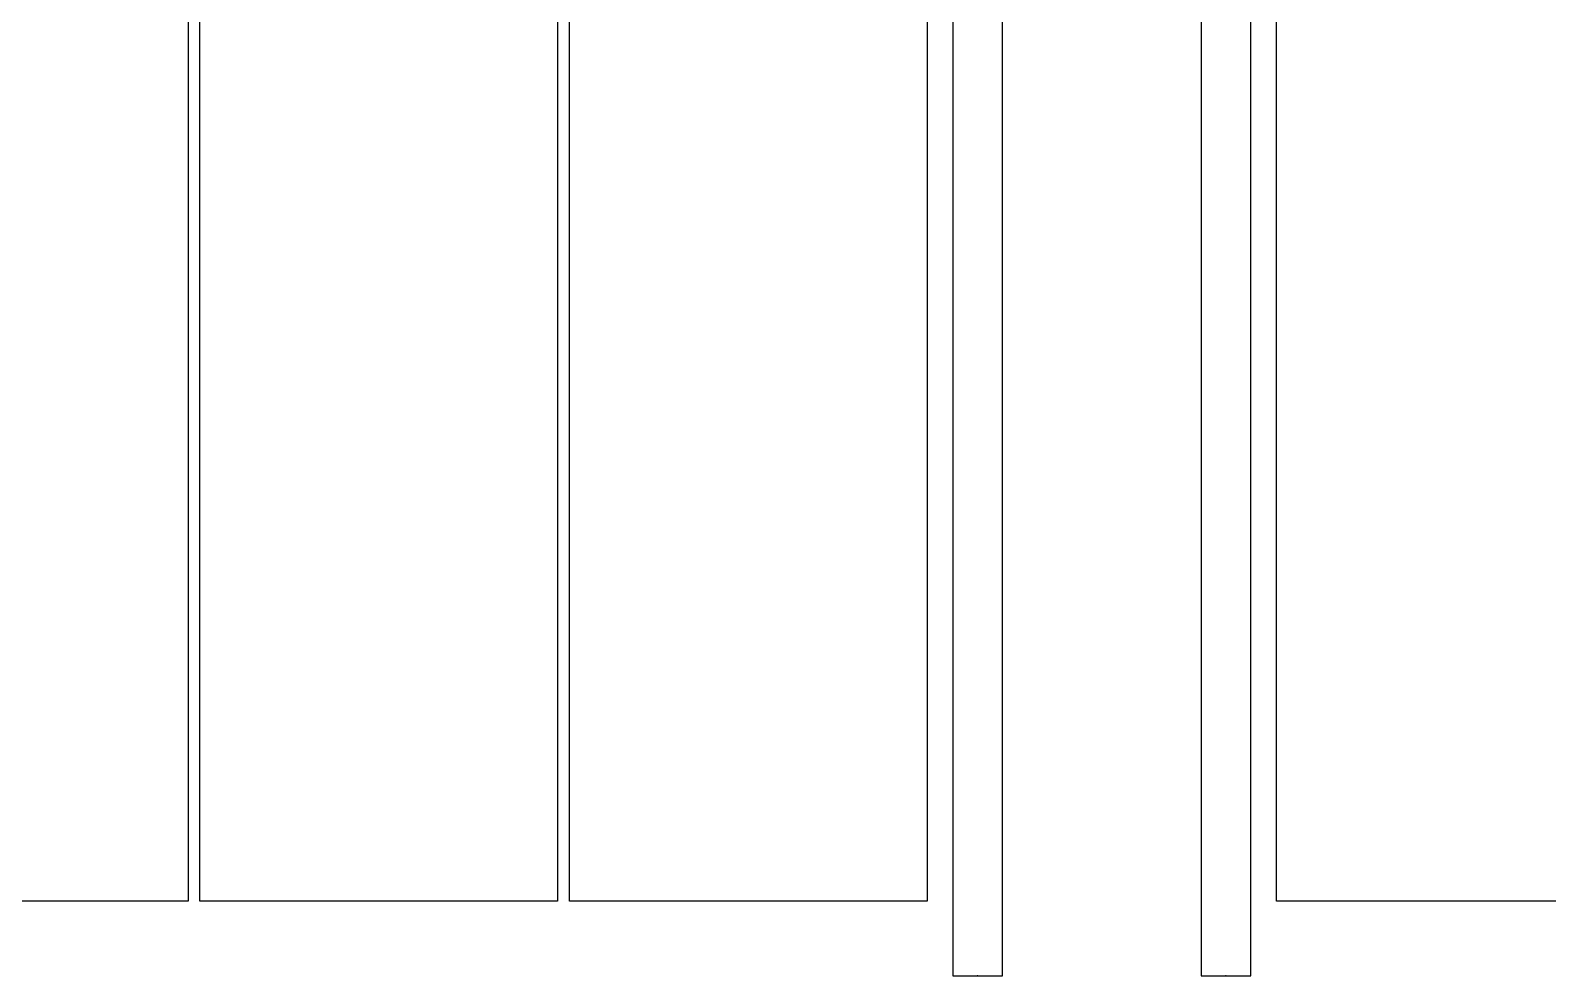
# Model space of a CAD drawing. Header units: millimetres. Extents: x -962357 to -591296, y -223672 to 59420.
# Drawn here: x -742957 to -741430, y -174294 to -173342 of the extents above; entities that cross this region are included whole.
import ezdxf

# ---------------------------------------------------------------- set-up
doc = ezdxf.new("R2010")
doc.units = ezdxf.units.MM
for name, color, linetype in [('000 - WIPEOUT', 250, 'Continuous'), ('A04_TUBE SERIES', 2, 'Continuous'), ('A11_ALU.SOLID SHEET', 2, 'Continuous')]:
    doc.layers.add(name, color=color, linetype=linetype)

# ---------------------------------------------------------------- blocks, each defined once
blk = doc.blocks.new('*U4829')
blk.add_attdef('EXTR.OVL-LENGTH_', (-25, -59.1), '', height=5)
blk.add_wipeout([(-25, 0), (25, 0), (25, 1900), (-25, 1900)]).dxf.layer = '000 - WIPEOUT'
blk.add_point((0, 0))
at = {"layer": 'A04_TUBE SERIES', "color": 0}
blk.add_lwpolyline([(-25, 0), (25, 0), (25, 1900), (-25, 1900)], close=True, dxfattribs=at)
blk = doc.blocks.new('*U4830')
blk.add_attdef('EXTR.OVL-LENGTH_', (-25, -59.1), '', height=5)
blk.add_wipeout([(-25, 0), (25, 0), (25, 1900), (-25, 1900)]).dxf.layer = '000 - WIPEOUT'
blk.add_point((0, 0))
at = {"layer": 'A04_TUBE SERIES', "color": 0}
blk.add_lwpolyline([(-25, 0), (25, 0), (25, 1900), (-25, 1900)], close=True, dxfattribs=at)
blk = doc.blocks.new('*U4729')
at = {"color": 3}
for points in [[(-875, 924), (875, 924), (875, 564), (-875, 564)], [(-875, 180), (875, 180), (875, -180), (-875, -180)], [(-875, -192), (875, -192), (875, -552), (-875, -552)], [(-875, -564), (875, -564), (875, -924), (-875, -924)]]:
    blk.add_wipeout(points, dxfattribs=at).dxf.layer = '000 - WIPEOUT'
at = {"layer": 'A11_ALU.SOLID SHEET', "color": 0, "linetype": 'ByBlock'}
for points in [[(875, 564), (-875, 564), (-875, 924), (875, 924)], [(875, -180), (-875, -180), (-875, 180), (875, 180)], [(875, -552), (-875, -552), (-875, -192), (875, -192)], [(875, -924), (-875, -924), (-875, -564), (875, -564)]]:
    blk.add_lwpolyline(points, close=True, dxfattribs=at)
blk = doc.blocks.new('*U4836')
at = {"layer": 'A04_TUBE SERIES', "color": 0, "linetype": 'ByBlock'}
for name, p in [('*U4829', (2224.5, 300)), ('*U4830', (2474.5, 300))]:
    blk.add_blockref(name, p, dxfattribs=at)
at = {"layer": 'A11_ALU.SOLID SHEET', "color": 0, "linetype": 'ByBlock', "rotation": 90}
for p in [(1249.75, 1250), (3449.25, 1250)]:
    blk.add_blockref('*U4729', p, dxfattribs=at)
blk = doc.blocks.new('*U4956')
at = {"layer": 'A11_ALU.SOLID SHEET'}
blk.add_blockref('*U4836', (451.8, 1180.5), dxfattribs=at)
blk = doc.blocks.new('*U470')
blk.add_attdef('EXTR.OVL-LENGTH_', (-25, -59.1), '', height=5)
blk.add_wipeout([(-25, 0), (25, 0), (25, 1900), (-25, 1900)]).dxf.layer = '000 - WIPEOUT'
blk.add_point((0, 0))
at = {"layer": 'A04_TUBE SERIES', "color": 0}
blk.add_lwpolyline([(-25, 0), (25, 0), (25, 1900), (-25, 1900)], close=True, dxfattribs=at)
blk = doc.blocks.new('*U471')
blk.add_attdef('EXTR.OVL-LENGTH_', (-25, -59.1), '', height=5)
blk.add_wipeout([(-25, 0), (25, 0), (25, 1900), (-25, 1900)]).dxf.layer = '000 - WIPEOUT'
blk.add_point((0, 0))
at = {"layer": 'A04_TUBE SERIES', "color": 0}
blk.add_lwpolyline([(-25, 0), (25, 0), (25, 1900), (-25, 1900)], close=True, dxfattribs=at)
blk = doc.blocks.new('*U674')
at = {"color": 3}
for points in [[(-875, 924), (875, 924), (875, 564), (-875, 564)], [(-875, 180), (875, 180), (875, -180), (-875, -180)], [(-875, -192), (875, -192), (875, -552), (-875, -552)], [(-875, -564), (875, -564), (875, -924), (-875, -924)]]:
    blk.add_wipeout(points, dxfattribs=at).dxf.layer = '000 - WIPEOUT'
at = {"layer": 'A11_ALU.SOLID SHEET', "color": 0, "linetype": 'ByBlock'}
for points in [[(875, 564), (-875, 564), (-875, 924), (875, 924)], [(875, -180), (-875, -180), (-875, 180), (875, 180)], [(875, -552), (-875, -552), (-875, -192), (875, -192)], [(875, -924), (-875, -924), (-875, -564), (875, -564)]]:
    blk.add_lwpolyline(points, close=True, dxfattribs=at)
blk = doc.blocks.new('*U692')
at = {"layer": 'A04_TUBE SERIES', "color": 0, "linetype": 'ByBlock'}
for name, p in [('*U470', (2224.5, 300)), ('*U471', (2474.5, 300))]:
    blk.add_blockref(name, p, dxfattribs=at)
at = {"layer": 'A11_ALU.SOLID SHEET', "color": 0, "linetype": 'ByBlock', "rotation": 90}
for p in [(1249.75, 1250), (3449.25, 1250)]:
    blk.add_blockref('*U674', p, dxfattribs=at)

msp = doc.modelspace()

# ---------------------------------------------------------------- block references
msp.add_blockref('*U4956', (-744680, -175774.4))

# ---------------------------------------------------------------- next in the draw order: block references
at = {"layer": 'A11_ALU.SOLID SHEET'}
msp.add_blockref('*U692', (-744228.2, -174593.9), dxfattribs=at)

doc.saveas('drawing.dxf')
